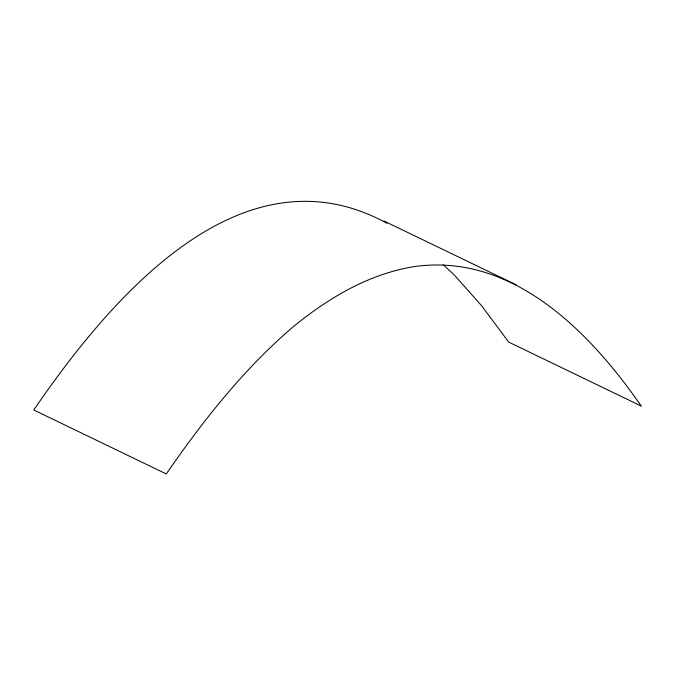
<?xml version="1.0" encoding="UTF-8"?>
<svg xmlns="http://www.w3.org/2000/svg" width="675" height="675" viewBox="0 0 675 675"><rect width="100%" height="100%" fill="white"/><g stroke="black" fill="none" stroke-linecap="round" stroke-linejoin="round"><path stroke-width="1.01" d="M383.839 220.944L516.367 284.909M387.02 223.282C239.743 142.703 107.848 301.953 33.75 409.978L166.269 473.943C203.116 420.601 243.633 369.183 293.085 326.886C328.328 298.012 368.921 273.814 414.517 266.558C512.84 252.788 590.203 332.302 641.25 406.08L508.731 342.115L481.562 305.699L454.064 274.708L443.239 264.76"/></g></svg>
